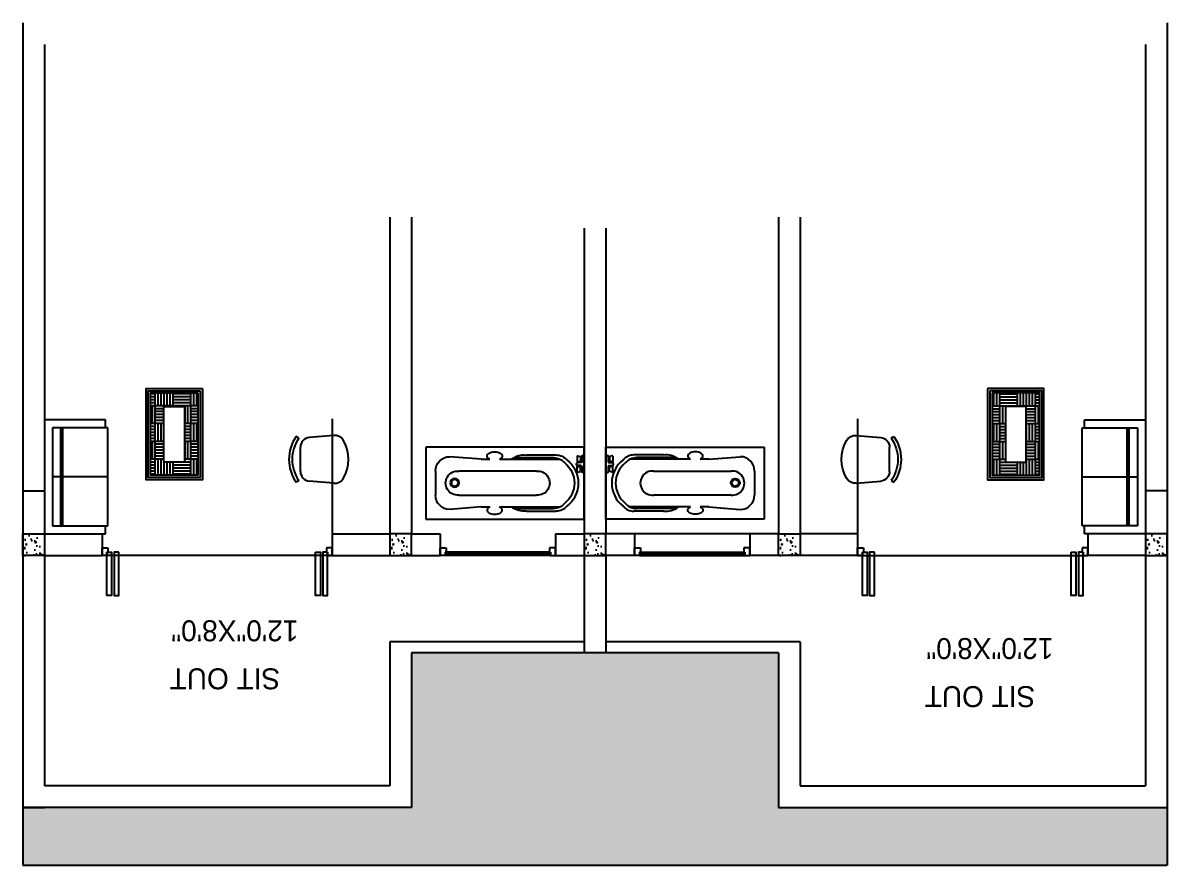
# Model space of a CAD drawing. Extents: x 22122 to 25969, y -3246 to 705.
# Drawn here: x 24188.3 to 24665.3, y -1666.8 to -1315.8 of the extents above; entities that cross this region are included whole.
import ezdxf

# ---------------------------------------------------------------- set-up
doc = ezdxf.new("R2010")
doc.units = 0
doc.header["$LTSCALE"] = 20
doc.header["$MEASUREMENT"] = 0
for name, color, linetype in [('COLUMN', 31, 'Continuous'), ('DOOR', 1, 'Continuous'), ('FURN', 10, 'Continuous'), ('HATCH', 254, 'Continuous'), ('PLUMBING', 6, 'Continuous'), ('text', 2, 'Continuous'), ('tile', 22, 'Continuous'), ('wall', 13, 'Continuous'), ('WINDOW', 4, 'Continuous')]:
    doc.layers.add(name, color=color, linetype=linetype)
doc.styles.add('style5', font='tt0142m_.ttf')

# ---------------------------------------------------------------- blocks, each defined once
blk = doc.blocks.new('SOFA')
at = {"color": 1}
for p, q in [((28, 4), (-28, 4)), ((-28, 4), (-28, -26)), ((24, 0), (-24, 0)), ((-24, 0), (-24, -27)), ((0, -27), (0, 0)), ((28, -26), (28, 4)), ((-24, -4), (24, -4)), ((-24, -5), (24, -5)), ((24, -27), (24, 0)), ((24, -27), (24, 0)), ((-28, -26), (-24, -26)), ((-24, -27), (24, -27)), ((24, -26), (28, -26))]:
    blk.add_line(p, q, dxfattribs=at)
blk = doc.blocks.new('A$C3B4262AC')
at = {"layer": 'DOOR'}
for p, q in [((0, 4), (0, 0)), ((2.5, 4), (0, 4)), ((0, 0), (3, 0)), ((2.5, 2.25), (2.5, 4)), ((3, 2.25), (2.5, 2.25)), ((3, 0), (3, 2.25))]:
    blk.add_line(p, q, dxfattribs=at)
blk = doc.blocks.new('CHAIR1')
at = {"color": 0}
for p, q in [((6.09, 9.96), (16.38, 9.07)), ((20.77, 8.8), (21.88, 9.57)), ((20.09, 5.02), (20.09, -5.02)), ((6.09, -9.96), (16.38, -9.07)), ((20.77, -8.8), (21.88, -9.57))]:
    blk.add_line(p, q, dxfattribs=at)
for centre, radius, start, end in [((5.74, 5.91), 4.06, 85.0303, 148.407), ((7.9, 0), 16.94, 325.6197, 34.3803), ((15.35, 0), 15.35, 148.407, 211.593), ((16.03, 5.02), 4.06, 0, 85.0303), ((7.9, 0), 15.59, 325.6197, 34.3803), ((5.74, -5.91), 4.06, 211.593, 274.9697), ((16.03, -5.02), 4.06, 274.9697, 0)]:
    blk.add_arc(centre, radius, start, end, dxfattribs=at)
blk = doc.blocks.new('SHOWER')
at = {"layer": 'PLUMBING'}
for p, q in [((-3.5, 0), (-3.5, 0.75)), ((-3.5, 0), (3.5, 0)), ((-3.43, 2.65), (-3.1, 1.62)), ((-3.26, 2.88), (-1.09, 2.88)), ((-3.25, 1), (-0.88, 1)), ((-2.93, 1.5), (-1.42, 1.5)), ((-0.92, 2.65), (-1.25, 1.62)), ((-0.62, 1.25), (-0.62, 2.62)), ((0.62, 1.25), (0.62, 2.62)), ((0.88, 1), (3.25, 1)), ((0.91, 2.65), (1.24, 1.62)), ((3.25, 2.88), (1.08, 2.88)), ((2.92, 1.5), (1.4, 1.5)), ((3.42, 2.65), (3.09, 1.62)), ((3.5, 0), (3.5, 0.75))]:
    blk.add_line(p, q, dxfattribs=at)
for centre, radius, start, end in [((-3.25, 0.75), 0.25, 90, 180), ((-3.26, 2.7), 0.175, 90, 197.6501), ((-2.93, 1.67), 0.175, 197.6501, 270), ((-1.42, 1.67), 0.175, 270, 342.3499), ((-1.09, 2.7), 0.175, 342.3499, 90), ((-0.88, 1.25), 0.25, 270, 0), ((0, 2.62), 0.625, 0, 180), ((0.88, 1.25), 0.25, 180, 270), ((1.08, 2.7), 0.175, 90, 197.6501), ((1.4, 1.67), 0.175, 197.6501, 270), ((2.92, 1.67), 0.175, 270, 342.3499), ((3.25, 2.7), 0.175, 342.3499, 90), ((3.25, 0.75), 0.25, 0, 90)]:
    blk.add_arc(centre, radius, start, end, dxfattribs=at)
blk = doc.blocks.new('MAURYA')
for p, q in [((0, 0), (0, 30)), ((0, 30), (66, 30)), ((66, 30), (66, 0)), ((22.98, 24.93), (10, 26)), ((22.98, 24.93), (26.7, 24.93)), ((30.64, 24.93), (35.76, 24.93)), ((35.76, 24.93), (55.95, 24.93)), ((36.71, 25.59), (53.21, 25.59)), ((41.98, 26.7), (54.29, 26.7)), ((4, 10), (4, 20)), ((13.77, 20), (46.06, 20)), ((46.06, 10), (13.77, 10)), ((22.98, 5.07), (10, 4)), ((22.98, 5.07), (26.7, 5.07)), ((30.64, 5.07), (35.76, 5.07)), ((35.76, 5.07), (54.29, 5.07)), ((35.76, 5.07), (55.95, 5.07)), ((66, 0), (0, 0)), ((36.71, 4.41), (53.21, 4.41)), ((41.98, 3.3), (54.29, 3.3))]:
    blk.add_line(p, q)
for points in [[(26.7, 24.93, -0.019813), (26.43, 25.06, -0.105801), (25.71, 25.68, -0.164467), (25.51, 26.27, -0.164467), (25.71, 26.87, -0.105801), (26.43, 27.49, -0.069124), (27.4, 27.85, -0.055324), (28.67, 27.99, -0.055324)], [(28.67, 27.99, -0.055324), (29.95, 27.85, -0.069124), (30.91, 27.49, -0.105801), (31.64, 26.87, -0.164467), (31.84, 26.27, -0.164467), (31.64, 25.68, -0.105801), (30.91, 25.06, -0.019813), (30.64, 24.93, -0.055324)], [(26.7, 5.07, 0.019813), (26.43, 4.94, 0.105801), (25.71, 4.32, 0.164467), (25.51, 3.73, 0.164467), (25.71, 3.13, 0.105801), (26.43, 2.51, 0.069124), (27.4, 2.15, 0.055324), (28.67, 2.01, 0.055324)], [(28.67, 2.01, 0.055324), (29.95, 2.15, 0.069124), (30.91, 2.51, 0.105801), (31.64, 3.13, 0.164467), (31.84, 3.73, 0.164467), (31.64, 4.32, 0.105801), (30.91, 4.94, 0.019813), (30.64, 5.07, 0.055324)]]:
    blk.add_lwpolyline(points, format="xyb")
for radius in [1.84, 1.41]:
    blk.add_circle((12.02, 14.9), radius)
for centre, radius, start, end in [((10, 20), 6, 90, 180), ((40.95, 18.49), 8.27, 82.8256, 128.9176), ((53.21, 19.59), 6, 39.2535, 90), ((54.29, 20.7), 6, 40.8751, 90), ((51.33, 15), 12.2, 307.9014, 52.0986), ((13.26, 15), 5.03, 84.1588, 275.8412), ((46.58, 15), 5.03, 264.1588, 95.8412), ((51.23, 15), 10.69, 308.3282, 51.6718), ((10, 10), 6, 180, 270), ((40.95, 11.51), 8.27, 231.0824, 277.1744), ((53.21, 10.41), 6, 270, 320.7465), ((54.29, 9.3), 6, 270, 319.1249)]:
    blk.add_arc(centre, radius, start, end)

msp = doc.modelspace()

# ---------------------------------------------------------------- hatches: boundary and pattern name
at = {"layer": 'FURN'}
h = msp.add_hatch(dxfattribs=at)
h.set_pattern_fill('AR-PARQ1', color=9, scale=0.61875, style=0)
h.set_pattern_definition([(270, (19394.8, 4486.907), (7.425, -7.425), [7.425, -7.425]), (270, (19393.563, 4486.907), (7.425, -7.425), [7.425, -7.425]), (270, (19392.325, 4486.907), (7.425, -7.425), [7.425, -7.425]), (270, (19391.088, 4486.907), (7.425, -7.425), [7.425, -7.425]), (270, (19389.85, 4486.907), (7.425, -7.425), [7.425, -7.425]), (270, (19388.613, 4486.907), (7.425, -7.425), [7.425, -7.425]), (270, (19387.375, 4486.907), (7.425, -7.425), [7.425, -7.425]), (180, (19394.8, 4479.482), (-7.425, 7.425), [7.425, -7.425]), (180, (19394.8, 4478.245), (-7.425, 7.425), [7.425, -7.425]), (180, (19394.8, 4477.007), (-7.425, 7.425), [7.425, -7.425]), (180, (19394.8, 4475.77), (-7.425, 7.425), [7.425, -7.425]), (180, (19394.8, 4474.532), (-7.425, 7.425), [7.425, -7.425]), (180, (19394.8, 4473.295), (-7.425, 7.425), [7.425, -7.425]), (180, (19394.8, 4472.057), (-7.425, 7.425), [7.425, -7.425])])
h.paths.add_polyline_path([(24261.25, -1504.37), (24241.47, -1504.37), (24241.47, -1470.04), (24261.25, -1470.04)])
h.paths.add_polyline_path([(24255.69, -1475.65), (24247.04, -1475.65), (24247.04, -1498.84), (24255.69, -1498.84)], flags=16)
h = msp.add_hatch(dxfattribs=at)
h.set_pattern_fill('AR-PARQ1', color=9, scale=0.61875, style=0)
h.set_pattern_definition([(270, (29458.7234, 4486.907), (-7.425, -7.425), [7.425, -7.425]), (270, (29459.961, 4486.907), (-7.425, -7.425), [7.425, -7.425]), (270, (29461.1984, 4486.907), (-7.425, -7.425), [7.425, -7.425]), (270, (29462.436, 4486.907), (-7.425, -7.425), [7.425, -7.425]), (270, (29463.6734, 4486.907), (-7.425, -7.425), [7.425, -7.425]), (270, (29464.911, 4486.907), (-7.425, -7.425), [7.425, -7.425]), (270, (29466.1484, 4486.907), (-7.425, -7.425), [7.425, -7.425]), (360, (29458.7234, 4479.482), (7.425, 7.425), [7.425, -7.425]), (360, (29458.7234, 4478.245), (7.425, 7.425), [7.425, -7.425]), (360, (29458.7234, 4477.007), (7.425, 7.425), [7.425, -7.425]), (360, (29458.7234, 4475.77), (7.425, 7.425), [7.425, -7.425]), (360, (29458.7234, 4474.532), (7.425, 7.425), [7.425, -7.425]), (360, (29458.7234, 4473.295), (7.425, 7.425), [7.425, -7.425]), (360, (29458.7234, 4472.057), (7.425, 7.425), [7.425, -7.425])])
h.paths.add_polyline_path([(24592.27, -1504.37), (24612.05, -1504.37), (24612.05, -1470.04), (24592.27, -1470.04)])
h.paths.add_polyline_path([(24597.84, -1475.65), (24606.49, -1475.65), (24606.49, -1498.84), (24597.84, -1498.84)], flags=16)
at = {"layer": 'HATCH'}
h = msp.add_hatch(dxfattribs=at)
h.set_pattern_fill('AR-CONC', color=8, angle=180, style=0)
h.set_pattern_definition([(230, (197682.319, -39230.3445), (-7.17260183, 0.62752135), [0.75, -8.25]), (175, (197682.319, -39230.3445), (1.38751334, -7.52192134), [0.6, -6.6]), (280.4514, (197681.721, -39230.292), (-5.78509382, -6.89439542), [0.6374019, -7.01142112]), (226.1842, (197682.319, -39232.3445), (-10.6724105, 1.65519014), [1.125, -12.375]), (276.6356, (197681.43, -39232.207), (-9.34662706, -9.7411787), [0.9561029, -10.51713]), (171.1842, (197682.319, -39232.344), (-9.34661945, -9.741186), [0.9, -9.9]), (201, (197681.319, -39231.8445), (-5.96907052, 4.0261889), [0.75, -8.25]), (146, (197681.319, -39231.8445), (-2.43315332, -7.25150045), [0.6, -6.6]), (251.4514, (197680.8215, -39231.509), (-8.40222629, -3.22530497), [0.6374019, -7.01142112]), (217.5, (197682.319, -39230.3445), (-0.121598553, -3.32893854), [0, -6.52, 0, -6.7, 0, -6.625]), (187.5, (197682.319, -39230.3445), (-2.630695374, -3.94411712), [0, -3.82, 0, -6.37, 0, -2.525]), (147.5, (197684.549, -39230.3445), (-5.33822436, 0.225548717), [0, -2.5, 0, -7.8, 0, -10.35]), (137.5, (197685.549, -39230.3445), (-5.83186169, -1.00104982), [0, -3.25, 0, -5.18, 0, -7.35])])
h.paths.add_polyline_path([(24188.26, -1537.82), (24197.26, -1537.82), (24197.26, -1528.82), (24188.26, -1528.82)])
h = msp.add_hatch(dxfattribs=at)
h.set_pattern_fill('AR-CONC', color=8, angle=180, style=0)
h.set_pattern_definition([(230, (197835.3174, -39230.3445), (-7.17260183, 0.62752135), [0.75, -8.25]), (175, (197835.3174, -39230.3445), (1.38751334, -7.52192134), [0.6, -6.6]), (280.4514, (197834.72, -39230.292), (-5.78509382, -6.89439542), [0.6374019, -7.01142112]), (226.1842, (197835.317, -39232.3445), (-10.6724105, 1.65519014), [1.125, -12.375]), (276.6356, (197834.428, -39232.207), (-9.34662706, -9.7411787), [0.9561029, -10.51713]), (171.1842, (197835.317, -39232.344), (-9.34661945, -9.741186), [0.9, -9.9]), (201, (197834.3174, -39231.8445), (-5.96907052, 4.0261889), [0.75, -8.25]), (146, (197834.3174, -39231.8445), (-2.43315332, -7.25150045), [0.6, -6.6]), (251.4514, (197833.82, -39231.509), (-8.40222629, -3.22530497), [0.6374019, -7.01142112]), (217.5, (197835.3174, -39230.3445), (-0.121598553, -3.32893854), [0, -6.52, 0, -6.7, 0, -6.625]), (187.5, (197835.3174, -39230.3445), (-2.630695374, -3.94411712), [0, -3.82, 0, -6.37, 0, -2.525]), (147.5, (197837.5474, -39230.3445), (-5.33822436, 0.225548717), [0, -2.5, 0, -7.8, 0, -10.35]), (137.5, (197838.5474, -39230.3445), (-5.83186169, -1.00104982), [0, -3.25, 0, -5.18, 0, -7.35])])
h.paths.add_polyline_path([(24341.26, -1537.82), (24350.26, -1537.82), (24350.26, -1528.82), (24341.26, -1528.82)])
h = msp.add_hatch(dxfattribs=at)
h.set_pattern_fill('AR-CONC', color=8, angle=180, style=0)
h.set_pattern_definition([(230, (197916.3174, -39230.3445), (-7.17260183, 0.62752135), [0.75, -8.25]), (175, (197916.3174, -39230.3445), (1.38751334, -7.52192134), [0.6, -6.6]), (280.4514, (197915.72, -39230.292), (-5.78509382, -6.89439542), [0.6374019, -7.01142112]), (226.1842, (197916.317, -39232.3445), (-10.6724105, 1.65519014), [1.125, -12.375]), (276.6356, (197915.428, -39232.207), (-9.34662706, -9.7411787), [0.9561029, -10.51713]), (171.1842, (197916.317, -39232.344), (-9.34661945, -9.741186), [0.9, -9.9]), (201, (197915.3174, -39231.8445), (-5.96907052, 4.0261889), [0.75, -8.25]), (146, (197915.3174, -39231.8445), (-2.43315332, -7.25150045), [0.6, -6.6]), (251.4514, (197914.82, -39231.509), (-8.40222629, -3.22530497), [0.6374019, -7.01142112]), (217.5, (197916.3174, -39230.3445), (-0.121598553, -3.32893854), [0, -6.52, 0, -6.7, 0, -6.625]), (187.5, (197916.3174, -39230.3445), (-2.630695374, -3.94411712), [0, -3.82, 0, -6.37, 0, -2.525]), (147.5, (197918.5474, -39230.3445), (-5.33822436, 0.225548717), [0, -2.5, 0, -7.8, 0, -10.35]), (137.5, (197919.5474, -39230.3445), (-5.83186169, -1.00104982), [0, -3.25, 0, -5.18, 0, -7.35])])
h.paths.add_polyline_path([(24422.26, -1537.82), (24431.26, -1537.82), (24431.26, -1528.82), (24422.26, -1528.82)])
h = msp.add_hatch(dxfattribs=at)
h.set_pattern_fill('AR-CONC', color=8, angle=180, style=0)
h.set_pattern_definition([(230, (197997.319, -39230.3445), (-7.17260183, 0.62752135), [0.75, -8.25]), (175, (197997.319, -39230.3445), (1.38751334, -7.52192134), [0.6, -6.6]), (280.4514, (197996.721, -39230.292), (-5.78509382, -6.89439542), [0.6374019, -7.01142112]), (226.1842, (197997.319, -39232.3445), (-10.6724105, 1.65519014), [1.125, -12.375]), (276.6356, (197996.43, -39232.207), (-9.34662706, -9.7411787), [0.9561029, -10.51713]), (171.1842, (197997.319, -39232.344), (-9.34661945, -9.741186), [0.9, -9.9]), (201, (197996.319, -39231.8445), (-5.96907052, 4.0261889), [0.75, -8.25]), (146, (197996.319, -39231.8445), (-2.43315332, -7.25150045), [0.6, -6.6]), (251.4514, (197995.8215, -39231.509), (-8.40222629, -3.22530497), [0.6374019, -7.01142112]), (217.5, (197997.319, -39230.3445), (-0.121598553, -3.32893854), [0, -6.52, 0, -6.7, 0, -6.625]), (187.5, (197997.319, -39230.3445), (-2.630695374, -3.94411712), [0, -3.82, 0, -6.37, 0, -2.525]), (147.5, (197999.549, -39230.3445), (-5.33822436, 0.225548717), [0, -2.5, 0, -7.8, 0, -10.35]), (137.5, (198000.549, -39230.3445), (-5.83186169, -1.00104982), [0, -3.25, 0, -5.18, 0, -7.35])])
h.paths.add_polyline_path([(24503.26, -1537.82), (24512.26, -1537.82), (24512.26, -1528.82), (24503.26, -1528.82)])
h = msp.add_hatch(dxfattribs=at)
h.set_pattern_fill('AR-CONC', color=8, angle=180, style=0)
h.set_pattern_definition([(230, (198150.319, -39230.3445), (-7.17260183, 0.62752135), [0.75, -8.25]), (175, (198150.319, -39230.3445), (1.38751334, -7.52192134), [0.6, -6.6]), (280.4514, (198149.721, -39230.292), (-5.78509382, -6.89439542), [0.6374019, -7.01142112]), (226.1842, (198150.319, -39232.3445), (-10.6724105, 1.65519014), [1.125, -12.375]), (276.6356, (198149.43, -39232.207), (-9.34662706, -9.7411787), [0.9561029, -10.51713]), (171.1842, (198150.319, -39232.344), (-9.34661945, -9.741186), [0.9, -9.9]), (201, (198149.319, -39231.8445), (-5.96907052, 4.0261889), [0.75, -8.25]), (146, (198149.319, -39231.8445), (-2.43315332, -7.25150045), [0.6, -6.6]), (251.4514, (198148.8215, -39231.509), (-8.40222629, -3.22530497), [0.6374019, -7.01142112]), (217.5, (198150.319, -39230.3445), (-0.121598553, -3.32893854), [0, -6.52, 0, -6.7, 0, -6.625]), (187.5, (198150.319, -39230.3445), (-2.630695374, -3.94411712), [0, -3.82, 0, -6.37, 0, -2.525]), (147.5, (198152.549, -39230.3445), (-5.33822436, 0.225548717), [0, -2.5, 0, -7.8, 0, -10.35]), (137.5, (198153.549, -39230.3445), (-5.83186169, -1.00104982), [0, -3.25, 0, -5.18, 0, -7.35])])
h.paths.add_polyline_path([(24656.26, -1537.82), (24665.26, -1537.82), (24665.26, -1528.82), (24656.26, -1528.82)])
at = {"layer": 'tile'}
h = msp.add_hatch(dxfattribs=at)
h.set_pattern_fill('SPANTILE', color=256, scale=8, angle=180, style=0)
h.set_pattern_definition([(94.9697, (200977.89318, -41440.17406), (7.99993045606, -96.00000841214), [7.387776, -177.306568]), (360, (200977.253, -41432.814), (8, 8), [0.64, -7.36]), (180, (200985.253, -41432.174), (-8, -8), [2.24, -5.76]), (270, (200983.013, -41432.174), (8, -8), [0.8, -7.2]), (90, (200977.893, -41432.974), (-8, 8), [0.8, -7.2]), (180, (200977.893, -41432.174), (-8, -8), [0.64, -7.36]), (180, (200985.253, -41432.814), (-8, -8), [1.6, -6.4]), (265.0303, (200983.65318, -41432.81406), (-7.99993045606, -96.00000841214), [7.387776, -177.306568]), (232.6961, (200983.65318, -41433.21406), (103.99988711906, 136.0000859335), [2.112064, -209.094]), (198.4349, (200982.3732, -41434.894), (-16.000003477, -7.999987226), [2.023856, -23.27436]), (161.5651, (200980.4532, -41435.534), (16.000003477, -7.999987226), [2.023856, -23.27436]), (127.3039, (200978.53318, -41434.89406), (-103.99988711906, 136.0000859335), [2.112064, -209.094]), (200.2249, (200981.97318, -41434.33406), (87.9999781147, 32.0000666848), [1.61988, -160.367776]), (159.7751, (200980.45318, -41434.89406), (-87.9999781147, 32.0000666848), [1.61988, -160.367776]), (127.4054, (200978.93318, -41434.33406), (-80.0000796209, 103.99993971984), [1.712072, -169.4954]), (232.5946, (200983.01318, -41432.97406), (80.0000796209, 103.99993971984), [1.712072, -169.4954])])
h.paths.add_polyline_path([(24665.26, -1666.82), (24665.26, -1642.82), (24503.26, -1642.82), (24503.26, -1578.32), (24431.26, -1578.32), (24422.26, -1578.32), (24350.26, -1578.32), (24350.26, -1642.82), (24188.26, -1642.82), (24188.26, -1666.82)])

# ---------------------------------------------------------------- linework, layer by layer
for p, q in [((24491.26, -1528.82), (24443.26, -1528.82)), ((24188.26, -1537.82), (24188.26, -1642.82)), ((24197.26, -1537.82), (24197.27, -1633.82)), ((24408.26, -1537.82), (24364.26, -1537.82)), ((24408.26, -1537.82), (24364.26, -1537.82)), ((24445.26, -1537.82), (24489.26, -1537.82)), ((24445.26, -1537.82), (24489.26, -1537.82)), ((24656.26, -1537.82), (24656.26, -1633.82)), ((24665.26, -1537.82), (24665.26, -1642.82)), ((24422.26, -1573.82), (24341.26, -1573.82)), ((24341.26, -1573.82), (24341.26, -1633.82)), ((24512.26, -1573.82), (24431.26, -1573.82)), ((24512.26, -1573.82), (24512.26, -1633.82)), ((24422.26, -1578.32), (24350.26, -1578.32)), ((24350.26, -1578.32), (24350.26, -1642.82)), ((24503.26, -1578.32), (24431.26, -1578.32)), ((24503.26, -1578.32), (24503.26, -1642.82)), ((24341.26, -1633.82), (24197.27, -1633.82)), ((24512.26, -1633.82), (24656.26, -1633.82)), ((24350.26, -1642.82), (24188.26, -1642.82)), ((24188.26, -1642.82), (24188.26, -1666.82)), ((24503.26, -1642.82), (24665.26, -1642.82)), ((24665.26, -1642.82), (24665.26, -1666.82)), ((24188.26, -1666.82), (24665.26, -1666.82))]:
    msp.add_line(p, q)
at = {"layer": 'COLUMN'}
for points in [[(24188.26, -1528.82), (24197.26, -1528.82), (24197.26, -1537.82), (24188.26, -1537.82)], [(24350.26, -1528.82), (24341.26, -1528.82), (24341.26, -1537.82), (24350.26, -1537.82)], [(24431.26, -1528.82), (24422.26, -1528.82), (24422.26, -1537.82), (24431.26, -1537.82)], [(24503.26, -1528.82), (24512.26, -1528.82), (24512.26, -1537.82), (24503.26, -1537.82)], [(24665.26, -1528.82), (24656.26, -1528.82), (24656.26, -1537.82), (24665.26, -1537.82)]]:
    msp.add_lwpolyline(points, close=True, dxfattribs=at)
at = {"layer": 'DOOR', "color": 4}
for points in [[(24223.26, -1536.42), (24225.26, -1536.42), (24225.26, -1554.42), (24223.26, -1554.42)], [(24228.26, -1536.42), (24226.26, -1536.42), (24226.26, -1554.42), (24228.26, -1554.42)], [(24310.26, -1536.42), (24312.26, -1536.42), (24312.26, -1554.42), (24310.26, -1554.42)], [(24315.26, -1536.42), (24313.26, -1536.42), (24313.26, -1554.42), (24315.26, -1554.42)], [(24538.26, -1536.42), (24540.26, -1536.42), (24540.26, -1554.42), (24538.26, -1554.42)], [(24543.26, -1536.42), (24541.26, -1536.42), (24541.26, -1554.42), (24543.26, -1554.42)], [(24625.26, -1536.42), (24627.26, -1536.42), (24627.26, -1554.42), (24625.26, -1554.42)], [(24630.26, -1536.42), (24628.26, -1536.42), (24628.26, -1554.42), (24630.26, -1554.42)]]:
    msp.add_lwpolyline(points, close=True, dxfattribs=at)
at = {"layer": 'FURN'}
for p, q in [((24317.26, -1480.82), (24317.26, -1528.82)), ((24536.26, -1480.82), (24536.26, -1528.82))]:
    msp.add_line(p, q, dxfattribs=at)
for points in [[(24263.11, -1468.18), (24263.11, -1506.22), (24239.61, -1506.22), (24239.61, -1468.18)], [(24590.41, -1468.18), (24590.41, -1506.22), (24613.91, -1506.22), (24613.91, -1468.18)], [(24255.69, -1475.65), (24255.69, -1498.84), (24247.04, -1498.84), (24247.04, -1475.65)], [(24597.84, -1475.65), (24597.84, -1498.84), (24606.49, -1498.84), (24606.49, -1475.65)]]:
    msp.add_lwpolyline(points, close=True, dxfattribs=at)
at = {"layer": 'FURN', "color": 9}
for points in [[(24262.18, -1469.11), (24262.18, -1505.29), (24240.54, -1505.29), (24240.54, -1469.11)], [(24591.34, -1469.11), (24591.34, -1505.29), (24612.98, -1505.29), (24612.98, -1469.11)], [(24261.25, -1470.04), (24261.25, -1504.37), (24241.47, -1504.37), (24241.47, -1470.04)], [(24592.27, -1470.04), (24592.27, -1504.37), (24612.05, -1504.37), (24612.05, -1470.04)]]:
    msp.add_lwpolyline(points, close=True, dxfattribs=at)
at = {"layer": 'wall'}
for p, q in [((24188.26, -1315.82), (24188.26, -1537.82)), ((24665.26, -1315.82), (24665.26, -1537.82)), ((24197.26, -1324.82), (24197.26, -1528.82)), ((24656.26, -1324.82), (24656.26, -1528.82)), ((24341.26, -1396.82), (24341.26, -1528.82)), ((24350.26, -1396.82), (24350.26, -1528.82)), ((24503.26, -1396.82), (24503.26, -1528.82)), ((24512.26, -1396.82), (24512.26, -1528.82)), ((24422.26, -1401.32), (24422.26, -1528.82)), ((24431.26, -1401.32), (24431.26, -1528.82)), ((24188.26, -1510.82), (24197.26, -1510.82)), ((24665.26, -1510.82), (24656.26, -1510.82)), ((24197.26, -1528.82), (24221.26, -1528.82)), ((24221.26, -1528.82), (24221.26, -1537.82)), ((24317.26, -1528.82), (24341.26, -1528.82)), ((24317.26, -1528.82), (24317.26, -1537.82)), ((24350.26, -1528.82), (24362.26, -1528.82)), ((24362.26, -1528.82), (24362.26, -1537.82)), ((24410.26, -1528.82), (24422.26, -1528.82)), ((24410.26, -1528.82), (24410.26, -1537.82)), ((24443.26, -1528.82), (24431.26, -1528.82)), ((24443.26, -1528.82), (24431.26, -1528.82)), ((24443.26, -1528.82), (24443.26, -1537.82)), ((24443.26, -1528.82), (24443.26, -1537.82)), ((24503.26, -1528.82), (24491.26, -1528.82)), ((24491.26, -1528.82), (24491.26, -1537.82)), ((24503.26, -1528.82), (24491.26, -1528.82)), ((24491.26, -1528.82), (24491.26, -1537.82)), ((24536.26, -1528.82), (24512.26, -1528.82)), ((24536.26, -1528.82), (24536.26, -1537.82)), ((24656.26, -1528.82), (24632.26, -1528.82)), ((24632.26, -1528.82), (24632.26, -1537.82)), ((24197.26, -1537.82), (24221.26, -1537.82)), ((24317.26, -1537.82), (24341.26, -1537.82)), ((24350.26, -1537.82), (24362.26, -1537.82)), ((24410.26, -1537.82), (24422.26, -1537.82)), ((24422.26, -1537.82), (24422.26, -1578.32)), ((24443.26, -1537.82), (24431.26, -1537.82)), ((24443.26, -1537.82), (24431.26, -1537.82)), ((24431.26, -1537.82), (24431.26, -1578.32)), ((24503.26, -1537.82), (24491.26, -1537.82)), ((24536.26, -1537.82), (24512.26, -1537.82)), ((24656.26, -1537.82), (24632.26, -1537.82)), ((24431.26, -1578.32), (24422.26, -1578.32)), ((24188.26, -1642.82), (24197.26, -1642.82))]:
    msp.add_line(p, q, dxfattribs=at)
at = {"layer": 'wall', "color": 7}
for p, q in [((24317.26, -1537.82), (24221.26, -1537.82)), ((24536.26, -1537.82), (24632.26, -1537.82))]:
    msp.add_line(p, q, dxfattribs=at)
at = {"layer": 'WINDOW', "color": 4}
for p, q in [((24408.26, -1536.42), (24364.26, -1536.42)), ((24408.26, -1537.17), (24364.26, -1537.17)), ((24445.26, -1536.42), (24489.26, -1536.42)), ((24445.26, -1537.17), (24489.26, -1537.17))]:
    msp.add_line(p, q, dxfattribs=at)

# ---------------------------------------------------------------- block references
at = {"xscale": -1, "rotation": 90}
msp.add_blockref('SHOWER', (24422.26, -1499.67), dxfattribs=at)
at = {"rotation": 270}
msp.add_blockref('SHOWER', (24431.26, -1499.67), dxfattribs=at)
at = {"yscale": 0.7999999999883585, "zscale": 0.7999999999999999, "rotation": 180}
for p, xscale in [((24221.26, -1534.62), -0.7999999999883585), ((24317.26, -1534.62), 0.7999999999883585), ((24362.26, -1534.62), -0.7999999999883585), ((24410.26, -1534.62), 0.7999999999883585), ((24443.26, -1534.62), -0.7999999999883585), ((24443.26, -1534.62), -0.7999999999883585), ((24491.26, -1534.62), 0.7999999999883585), ((24491.26, -1534.62), 0.7999999999883585), ((24536.26, -1534.62), -0.7999999999883585), ((24632.26, -1534.62), 0.8000000000174623)]:
    msp.add_blockref('A$C3B4262AC', p, dxfattribs=dict(at, xscale=xscale))
at = {"layer": 'FURN', "yscale": 0.8500000000058208, "zscale": 0.85}
for p, xscale, rotation in [((24200.66, -1505.02), 0.8500000000058208, 90), ((24652.86, -1505.02), -0.8500000000058208, 270)]:
    msp.add_blockref('SOFA', p, dxfattribs=dict(at, xscale=xscale, rotation=rotation))
at = {"layer": 'FURN', "rotation": 180}
msp.add_blockref('CHAIR1', (24324.02, -1497.72), dxfattribs=at)
at = {"layer": 'FURN', "xscale": -1, "rotation": 180}
msp.add_blockref('CHAIR1', (24529.5, -1497.72), dxfattribs=at)
at = {"layer": 'PLUMBING', "xscale": -1, "rotation": 180}
msp.add_blockref('MAURYA', (24356.26, -1492.6), dxfattribs=at)
at = {"layer": 'PLUMBING', "rotation": 180}
msp.add_blockref('MAURYA', (24497.26, -1492.6), dxfattribs=at)

# ---------------------------------------------------------------- texts
at = {"layer": 'text', "style": 'style5'}
for s, p in [('12\'0"X8\'0"', (24303.09, -1564.79)), ('12\'0"X8\'0"', (24617.87, -1572.2)), ('SIT OUT', (24295.5, -1584.8)), ('SIT OUT', (24610.28, -1592.22))]:
    msp.add_text(s, height=8.733, rotation=180, dxfattribs=at).set_placement(p)

doc.saveas('drawing.dxf')
